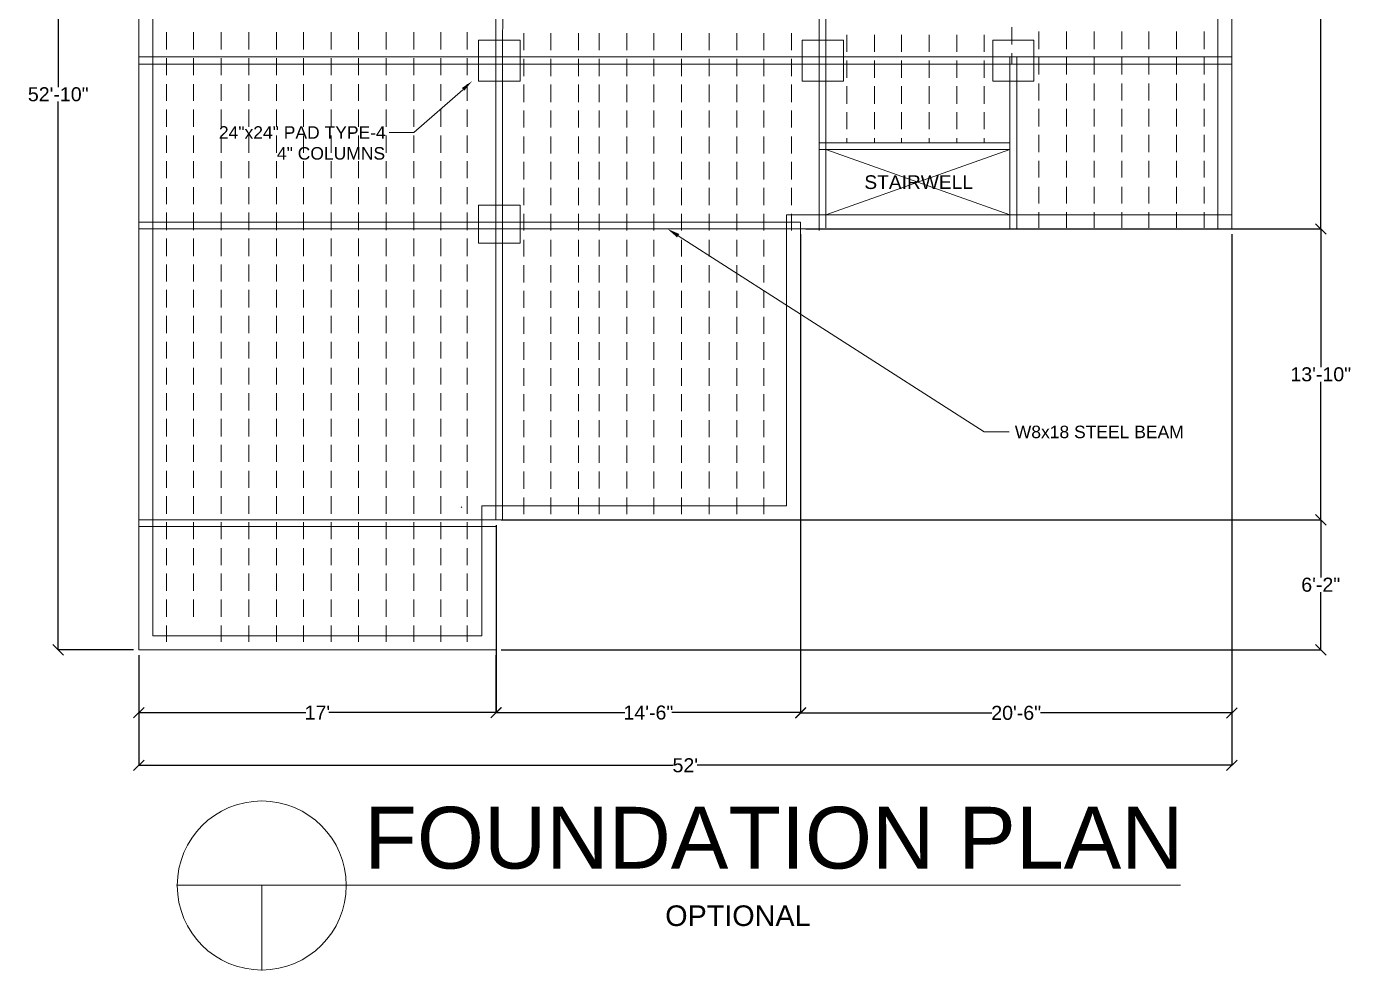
# Model space of a CAD drawing. Header units: inches. Extents: x 2489 to 11897, y 91 to 1364.
# Drawn here: x 8657 to 9414, y 174 to 712 of the extents above; entities that cross this region are included whole.
import ezdxf

# ---------------------------------------------------------------- set-up
doc = ezdxf.new("R2010")
doc.units = ezdxf.units.IN
doc.header["$MEASUREMENT"] = 0
for name, color, linetype in [('PDF_Geometry', 7, 'Continuous'), ('PDF_Solid Fills', 7, 'Continuous'), ('PDF_Text', 7, 'Continuous')]:
    doc.layers.add(name, color=color, linetype=linetype)
doc.styles.add('PDF Arial', font='arial.ttf')
doc.styles.get("Standard").update_dxf_attribs({"font": 'arial.ttf'})
doc.dimstyles.get("Standard").update_dxf_attribs({"dimtxt": 8, "dimasz": 6, "dimexe": 0.18, "dimexo": 3, "dimgap": 0.09, "dimtad": 0, "dimtih": 1, "dimtoh": 1, "dimdec": 4, "dimzin": 0, "dimdsep": 46, "dimlunit": 4, "dimtxsty": 'Standard', "dimblk": 'OBLIQUE', "dimcen": 0.09, "dimadec": 0, "dimazin": 0, "dimtfac": 1, "dimtdec": 4, "dimtofl": 0, "dimtmove": 0, "dimatfit": 3, "dimldrblk": 'OBLIQUE', "dimfxl": 1, "dimtolj": 1, "dimtzin": 0, "dimarcsym": 0})

# ---------------------------------------------------------------- blocks, each defined once
blk = doc.blocks.new('_Oblique')
at = {"color": 0, "linetype": 'ByBlock', "lineweight": -2}
blk.add_line((-0.5, -0.5), (0.5, 0.5), dxfattribs=at)
blk = doc.blocks.new('*D166')
at = {"color": 0, "lineweight": -2, "transparency": 16777216}
for p, q in [((9348.21, 920.87), (9396.2, 920.87)), ((9396.02, 920.87), (9396.02, 762.99)), ((9396.02, 596.9), (9396.02, 754.78)), ((9348.21, 596.9), (9396.2, 596.9))]:
    blk.add_line(p, q, dxfattribs=at)
at = {"layer": 'Defpoints', "color": 0, "lineweight": 15, "transparency": 16777216}
for p in [(9345.21, 920.87), (9396.02, 920.87), (9345.21, 596.9)]:
    blk.add_point(p, dxfattribs=at)
at = {"color": 0, "lineweight": -2, "transparency": 16777216, "xscale": 6, "yscale": 6, "zscale": 6}
for p, rotation in [((9396.02, 920.87), 90), ((9396.02, 596.9), 270)]:
    blk.add_blockref('_Oblique', p, dxfattribs=dict(at, rotation=rotation))
at = {"color": 0, "lineweight": 15, "transparency": 16777216, "insert": (9396.02, 758.89), "char_height": 8, "attachment_point": 5}
blk.add_mtext("\\A1;27'", dxfattribs=at)
blk = doc.blocks.new('*D169')
at = {"color": 0, "lineweight": -2, "transparency": 16777216}
for p, q in [((8718.21, 990.73), (8675.04, 990.73)), ((8675.22, 990.73), (8675.22, 677.91)), ((8675.22, 356.75), (8675.22, 669.56)), ((8718.2, 356.75), (8675.04, 356.75))]:
    blk.add_line(p, q, dxfattribs=at)
at = {"layer": 'Defpoints', "color": 0, "lineweight": 15, "transparency": 16777216}
for p in [(8721.21, 990.73), (8675.22, 356.75), (8721.2, 356.75)]:
    blk.add_point(p, dxfattribs=at)
at = {"color": 0, "lineweight": -2, "transparency": 16777216, "xscale": 6, "yscale": 6, "zscale": 6}
for p, rotation in [((8675.22, 990.73), 90), ((8675.22, 356.75), 270)]:
    blk.add_blockref('_Oblique', p, dxfattribs=dict(at, rotation=rotation))
at = {"color": 0, "lineweight": 15, "transparency": 16777216, "insert": (8675.22, 673.74), "char_height": 8, "attachment_point": 5}
blk.add_mtext('\\A1;52\'-10"', dxfattribs=at)
blk = doc.blocks.new('*D170')
at = {"color": 0, "lineweight": -2, "transparency": 16777216}
for p, q in [((8721.2, 353.75), (8721.2, 320.69)), ((8925.11, 353.75), (8925.11, 320.69)), ((8721.2, 320.87), (8816.65, 320.87)), ((8925.11, 320.87), (8829.66, 320.87))]:
    blk.add_line(p, q, dxfattribs=at)
at = {"layer": 'Defpoints', "color": 0, "lineweight": 15, "transparency": 16777216}
for p in [(8721.2, 356.75), (8925.11, 356.75), (8925.11, 320.87)]:
    blk.add_point(p, dxfattribs=at)
at = {"color": 0, "lineweight": -2, "transparency": 16777216, "xscale": 6, "yscale": 6, "zscale": 6, "rotation": 180}
blk.add_blockref('_Oblique', (8721.2, 320.87), dxfattribs=at)
at = {"color": 0, "lineweight": -2, "transparency": 16777216, "xscale": 6, "yscale": 6, "zscale": 6}
blk.add_blockref('_Oblique', (8925.11, 320.87), dxfattribs=at)
at = {"color": 0, "lineweight": 15, "transparency": 16777216, "insert": (8823.16, 320.87), "char_height": 8, "attachment_point": 5}
blk.add_mtext("\\A1;17'", dxfattribs=at)
blk = doc.blocks.new('*D171')
at = {"color": 0, "lineweight": -2, "transparency": 16777216}
for p, q in [((8925.24, 427.92), (8925.24, 320.69)), ((9099.07, 427.92), (9099.07, 320.69)), ((8925.24, 320.87), (8998.7, 320.87)), ((9099.07, 320.87), (9025.61, 320.87))]:
    blk.add_line(p, q, dxfattribs=at)
at = {"layer": 'Defpoints', "color": 0, "lineweight": 15, "transparency": 16777216}
for p in [(8925.24, 430.92), (9099.07, 430.92), (9099.07, 320.87)]:
    blk.add_point(p, dxfattribs=at)
at = {"color": 0, "lineweight": -2, "transparency": 16777216, "xscale": 6, "yscale": 6, "zscale": 6, "rotation": 180}
blk.add_blockref('_Oblique', (8925.24, 320.87), dxfattribs=at)
at = {"color": 0, "lineweight": -2, "transparency": 16777216, "xscale": 6, "yscale": 6, "zscale": 6}
blk.add_blockref('_Oblique', (9099.07, 320.87), dxfattribs=at)
at = {"color": 0, "lineweight": 15, "transparency": 16777216, "insert": (9012.16, 320.87), "char_height": 8, "attachment_point": 5}
blk.add_mtext('\\A1;14\'-6"', dxfattribs=at)
blk = doc.blocks.new('*D172')
at = {"color": 0, "lineweight": -2, "transparency": 16777216}
for p, q in [((9102.07, 596.9), (9396.2, 596.9)), ((9396.02, 596.9), (9396.02, 518.09)), ((9396.02, 430.92), (9396.02, 509.73)), ((9102.07, 430.92), (9396.2, 430.92))]:
    blk.add_line(p, q, dxfattribs=at)
at = {"layer": 'Defpoints', "color": 0, "lineweight": 15, "transparency": 16777216}
for p in [(9099.07, 596.9), (9396.02, 596.9), (9099.07, 430.92)]:
    blk.add_point(p, dxfattribs=at)
at = {"color": 0, "lineweight": -2, "transparency": 16777216, "xscale": 6, "yscale": 6, "zscale": 6}
for p, rotation in [((9396.02, 596.9), 90), ((9396.02, 430.92), 270)]:
    blk.add_blockref('_Oblique', p, dxfattribs=dict(at, rotation=rotation))
at = {"color": 0, "lineweight": 15, "transparency": 16777216, "insert": (9396.02, 513.91), "char_height": 8, "attachment_point": 5}
blk.add_mtext('\\A1;13\'-10"', dxfattribs=at)
blk = doc.blocks.new('*D173')
at = {"color": 0, "lineweight": -2, "transparency": 16777216}
for p, q in [((8928.11, 430.92), (9396.2, 430.92)), ((9396.02, 430.92), (9396.02, 398.01)), ((9396.02, 356.75), (9396.02, 389.66)), ((8928.11, 356.75), (9396.2, 356.75))]:
    blk.add_line(p, q, dxfattribs=at)
at = {"layer": 'Defpoints', "color": 0, "lineweight": 15, "transparency": 16777216}
for p in [(8925.11, 430.92), (9396.02, 430.92), (8925.11, 356.75)]:
    blk.add_point(p, dxfattribs=at)
at = {"color": 0, "lineweight": -2, "transparency": 16777216, "xscale": 6, "yscale": 6, "zscale": 6}
for p, rotation in [((9396.02, 430.92), 90), ((9396.02, 356.75), 270)]:
    blk.add_blockref('_Oblique', p, dxfattribs=dict(at, rotation=rotation))
at = {"color": 0, "lineweight": 15, "transparency": 16777216, "insert": (9396.02, 393.83), "char_height": 8, "attachment_point": 5}
blk.add_mtext('\\A1;6\'-2"', dxfattribs=at)
blk = doc.blocks.new('*D174')
at = {"color": 0, "lineweight": -2, "transparency": 16777216}
for p, q in [((9345.21, 593.9), (9345.21, 290.62)), ((8721.2, 353.75), (8721.2, 290.62)), ((8721.2, 290.8), (9026.33, 290.8)), ((9345.21, 290.8), (9040.09, 290.8))]:
    blk.add_line(p, q, dxfattribs=at)
at = {"layer": 'Defpoints', "color": 0, "lineweight": 15, "transparency": 16777216}
for p in [(9345.21, 596.9), (8721.2, 356.75), (9345.21, 290.8)]:
    blk.add_point(p, dxfattribs=at)
at = {"color": 0, "lineweight": -2, "transparency": 16777216, "xscale": 6, "yscale": 6, "zscale": 6, "rotation": 180}
blk.add_blockref('_Oblique', (8721.2, 290.8), dxfattribs=at)
at = {"color": 0, "lineweight": -2, "transparency": 16777216, "xscale": 6, "yscale": 6, "zscale": 6}
blk.add_blockref('_Oblique', (9345.21, 290.8), dxfattribs=at)
at = {"color": 0, "lineweight": 15, "transparency": 16777216, "insert": (9033.21, 290.8), "char_height": 8, "attachment_point": 5}
blk.add_mtext("\\A1;52'", dxfattribs=at)
blk = doc.blocks.new('*D175')
at = {"color": 0, "lineweight": -2, "transparency": 16777216}
for p, q in [((9099.07, 593.9), (9099.07, 320.51)), ((9345.21, 593.9), (9345.21, 320.51)), ((9099.07, 320.69), (9208.24, 320.69)), ((9345.21, 320.69), (9236.04, 320.69))]:
    blk.add_line(p, q, dxfattribs=at)
at = {"layer": 'Defpoints', "color": 0, "lineweight": 15, "transparency": 16777216}
for p in [(9099.07, 596.9), (9345.21, 596.9), (9345.21, 320.69)]:
    blk.add_point(p, dxfattribs=at)
at = {"color": 0, "lineweight": -2, "transparency": 16777216, "xscale": 6, "yscale": 6, "zscale": 6, "rotation": 180}
blk.add_blockref('_Oblique', (9099.07, 320.69), dxfattribs=at)
at = {"color": 0, "lineweight": -2, "transparency": 16777216, "xscale": 6, "yscale": 6, "zscale": 6}
blk.add_blockref('_Oblique', (9345.21, 320.69), dxfattribs=at)
at = {"color": 0, "lineweight": 15, "transparency": 16777216, "insert": (9222.14, 320.69), "char_height": 8, "attachment_point": 5}
blk.add_mtext('\\A1;20\'-6"', dxfattribs=at)

msp = doc.modelspace()

# ---------------------------------------------------------------- linework, layer by layer
at = {"lineweight": 15}
for p, q in [((8721.21073, 990.72542), (8721.2048, 356.74677)), ((8729.21066, 982.72542), (8729.20487, 364.74677)), ((9345.21072, 596.90021), (9345.21072, 920.87464)), ((9337.21072, 596.90021), (9337.21072, 912.87464)), ((9091.06996, 604.90018), (9345.21072, 604.90021)), ((9091.06996, 438.92154), (9091.06996, 604.90018)), ((9099.06996, 430.92154), (9099.06996, 600.76197)), ((9099.06996, 596.90018), (9345.21072, 596.90021)), ((8917.10836, 364.74677), (8917.10836, 438.92154)), ((8917.10836, 438.92154), (9091.06996, 438.92154)), ((8925.10836, 430.92154), (9099.06996, 430.92154)), ((8729.20487, 364.74677), (8917.10836, 364.74677)), ((8721.2048, 356.74677), (8925.10836, 356.74677))]:
    msp.add_line(p, q, dxfattribs=at)
at = {"layer": 'PDF_Geometry', "lineweight": 18}
for points in [[(8925.10836, 430.92154), (8925.10836, 990.72538)], [(8928.85288, 430.92154), (8928.97388, 990.72537)], [(9109.64185, 920.87464), (9109.64185, 597.54383)], [(9113.50373, 920.87464), (9113.50373, 597.54383)], [(8721.21061, 695.05387), (8909.47259, 695.05387)], [(8721.21061, 690.87028), (8909.47259, 690.87028)], [(9218.41536, 695.05385), (9218.41536, 596.90018), (8905.61081, 596.90018)], [(9345.2107, 695.05385), (8905.6109, 695.05385)], [(9345.2107, 690.87028), (8905.6109, 690.87028)], [(9222.59912, 695.05385), (9222.59912, 596.90018)], [(9218.41536, 646.09257), (9109.64176, 646.09257)], [(9218.41536, 642.23078), (9109.64176, 642.23078)], [(8909.47277, 600.76193), (8721.2107, 600.76193)], [(9099.06996, 600.76197), (8905.61081, 600.76197)], [(8909.47277, 596.90018), (8721.2107, 596.90018)], [(8925.24166, 430.92154), (8721.2107, 430.92154)], [(8925.24166, 427.05979), (8721.2107, 427.05979)]]:
    msp.add_lwpolyline(points, dxfattribs=at)
at = {"layer": 'PDF_Geometry', "lineweight": 9}
for points in [[(9219.70266, 712.11012), (9219.70266, 702.13384)], [(8736.97971, 709.21371), (8736.97971, 699.23742)], [(8752.42683, 709.21371), (8752.42683, 699.23742)], [(8768.19572, 709.21371), (8768.19572, 699.23742)], [(8783.96472, 709.21371), (8783.96472, 699.23742)], [(8815.18086, 709.21371), (8815.18086, 699.23742)], [(8846.71875, 709.21371), (8846.71875, 699.23742)], [(8862.48763, 709.21371), (8862.48763, 699.23742)], [(8878.25664, 709.21371), (8878.25664, 699.23742)], [(8893.70376, 709.21371), (8893.70376, 699.23742)], [(8908.70376, 709.21371), (8908.70376, 699.23742)], [(8941.01067, 708.5701), (8941.01067, 698.91563)], [(8956.45767, 708.5701), (8956.45767, 698.91563)], [(8972.2268, 708.5701), (8972.2268, 698.91563)], [(8984.13381, 708.57014), (8984.13381, 698.91569)], [(8999.90294, 708.57014), (8999.90294, 698.91569)], [(9015.34994, 708.57014), (9015.34994, 698.91569)], [(9031.11882, 708.57014), (9031.11882, 698.91569)], [(9046.88795, 708.57014), (9046.88795, 698.91569)], [(9062.65684, 708.57014), (9062.65684, 698.91569)], [(9078.10409, 708.57014), (9078.10409, 698.91569)], [(9093.87297, 708.57014), (9093.87297, 698.91569)], [(9109.64185, 708.57014), (9109.64185, 698.91569)], [(9125.41074, 707.60471), (9125.41074, 697.95024)], [(9141.17987, 707.60471), (9141.17987, 697.95024)], [(9156.62687, 707.60471), (9156.62687, 697.95024)], [(9172.396, 707.60471), (9172.396, 697.95024)], [(9188.16488, 707.60471), (9188.16488, 697.95024)], [(9203.93377, 707.60471), (9203.93377, 697.95024)], [(9235.1499, 709.5356), (9235.1499, 699.55932)], [(9250.91879, 709.5356), (9250.91879, 699.55932)], [(9266.68767, 709.5356), (9266.68767, 699.55932)], [(9282.4568, 709.5356), (9282.4568, 699.55932)], [(9297.9038, 709.5356), (9297.9038, 699.55932)], [(9313.67293, 709.5356), (9313.67293, 699.55932)], [(9329.44182, 709.5356), (9329.44182, 699.55932)], [(9219.70266, 697.30655), (9219.70266, 690.87028)], [(8736.97971, 694.4102), (8736.97971, 684.75574)], [(8752.42683, 694.4102), (8752.42683, 684.75574)], [(8768.19572, 694.4102), (8768.19572, 684.75574)], [(8783.96472, 694.4102), (8783.96472, 684.75574)], [(8815.18086, 694.4102), (8815.18086, 684.75574)], [(8846.71875, 694.4102), (8846.71875, 684.75574)], [(8862.48763, 694.4102), (8862.48763, 684.75574)], [(8878.25664, 694.4102), (8878.25664, 684.75574)], [(8893.70376, 694.4102), (8893.70376, 684.75574)], [(8908.70376, 694.4102), (8908.70376, 684.75574)], [(8941.01067, 694.08838), (8941.01067, 684.11212)], [(8956.45767, 694.08838), (8956.45767, 684.11212)], [(8972.2268, 694.08838), (8972.2268, 684.11212)], [(8984.13381, 694.08846), (8984.13381, 684.11218)], [(8999.90294, 694.08846), (8999.90294, 684.11218)], [(9015.34994, 694.08846), (9015.34994, 684.11218)], [(9031.11882, 694.08846), (9031.11882, 684.11218)], [(9046.88795, 694.08846), (9046.88795, 684.11218)], [(9062.65684, 694.08846), (9062.65684, 684.11218)], [(9078.10409, 694.08846), (9078.10409, 684.11218)], [(9093.87297, 694.08846), (9093.87297, 684.11218)], [(9109.64185, 694.08846), (9109.64185, 684.11218)], [(9125.41074, 693.123), (9125.41074, 683.14673)], [(9141.17987, 693.123), (9141.17987, 683.14673)], [(9156.62687, 693.123), (9156.62687, 683.14673)], [(9172.396, 693.123), (9172.396, 683.14673)], [(9188.16488, 693.123), (9188.16488, 683.14673)], [(9203.93377, 693.123), (9203.93377, 683.14673)], [(9235.1499, 694.73209), (9235.1499, 685.07762)], [(9250.91879, 694.73209), (9250.91879, 685.07762)], [(9266.68767, 694.73209), (9266.68767, 685.07762)], [(9282.4568, 694.73209), (9282.4568, 685.07762)], [(9297.9038, 694.73209), (9297.9038, 685.07762)], [(9313.67293, 694.73209), (9313.67293, 685.07762)], [(9329.44182, 694.73209), (9329.44182, 685.07762)], [(8736.97971, 679.60669), (8736.97971, 669.95223)], [(8752.42683, 679.60669), (8752.42683, 669.95223)], [(8768.19572, 679.60669), (8768.19572, 669.95223)], [(8783.96472, 679.60669), (8783.96472, 669.95223)], [(8815.18086, 679.60669), (8815.18086, 669.95223)], [(8846.71875, 679.60669), (8846.71875, 669.95223)], [(8862.48763, 679.60669), (8862.48763, 669.95223)], [(8906.25473, 676.38856), (8878.2567, 651.93058), (8864.09687, 651.93058)], [(8878.25664, 679.60669), (8878.25664, 669.95223)], [(8893.70376, 679.60669), (8893.70376, 669.95223)], [(8908.70376, 679.60669), (8908.70376, 669.95223)], [(8941.01067, 679.28487), (8941.01067, 669.30861)], [(8956.45767, 679.28487), (8956.45767, 669.30861)], [(8972.2268, 679.28487), (8972.2268, 669.30861)], [(8984.13381, 679.28495), (8984.13381, 669.30867)], [(8999.90294, 679.28495), (8999.90294, 669.30867)], [(9015.34994, 679.28495), (9015.34994, 669.30867)], [(9031.11882, 679.28495), (9031.11882, 669.30867)], [(9046.88795, 679.28495), (9046.88795, 669.30867)], [(9062.65684, 679.28495), (9062.65684, 669.30867)], [(9078.10409, 679.28495), (9078.10409, 669.30867)], [(9093.87297, 679.28495), (9093.87297, 669.30867)], [(9109.64185, 679.28495), (9109.64185, 669.30867)], [(9125.41074, 678.3195), (9125.41074, 668.34322)], [(9141.17987, 678.3195), (9141.17987, 668.34322)], [(9156.62687, 678.3195), (9156.62687, 668.34322)], [(9172.396, 678.3195), (9172.396, 668.34322)], [(9188.16488, 678.3195), (9188.16488, 668.34322)], [(9203.93377, 678.3195), (9203.93377, 668.34322)], [(9235.1499, 679.92858), (9235.1499, 670.27411)], [(9250.91879, 679.92858), (9250.91879, 670.27411)], [(9266.68767, 679.92858), (9266.68767, 670.27411)], [(9282.4568, 679.92858), (9282.4568, 670.27411)], [(9297.9038, 679.92858), (9297.9038, 670.27411)], [(9313.67293, 679.92858), (9313.67293, 670.27411)], [(9329.44182, 679.92858), (9329.44182, 670.27411)], [(8736.97971, 665.12501), (8736.97971, 655.14872)], [(8752.42683, 665.12501), (8752.42683, 655.14872)], [(8768.19572, 665.12501), (8768.19572, 655.14872)], [(8783.96472, 665.12501), (8783.96472, 655.14872)], [(8815.18086, 665.12501), (8815.18086, 655.14872)], [(8846.71875, 665.12501), (8846.71875, 655.14872)], [(8862.48763, 665.12501), (8862.48763, 655.14872)], [(8878.25664, 665.12501), (8878.25664, 655.14872)], [(8893.70376, 665.12501), (8893.70376, 655.14872)], [(8908.70376, 665.12501), (8908.70376, 655.14872)], [(8941.01067, 664.48136), (8941.01067, 654.82693)], [(8956.45767, 664.48136), (8956.45767, 654.82693)], [(8972.2268, 664.48136), (8972.2268, 654.82693)], [(8984.13381, 664.48144), (8984.13381, 654.82699)], [(8999.90294, 664.48144), (8999.90294, 654.82699)], [(9015.34994, 664.48144), (9015.34994, 654.82699)], [(9031.11882, 664.48144), (9031.11882, 654.82699)], [(9046.88795, 664.48144), (9046.88795, 654.82699)], [(9062.65684, 664.48144), (9062.65684, 654.82699)], [(9078.10409, 664.48144), (9078.10409, 654.82699)], [(9093.87297, 664.48144), (9093.87297, 654.82699)], [(9109.64185, 664.48144), (9109.64185, 654.82699)], [(9125.41074, 663.51599), (9125.41074, 653.86152)], [(9141.17987, 663.51599), (9141.17987, 653.86152)], [(9156.62687, 663.51599), (9156.62687, 653.86152)], [(9172.396, 663.51599), (9172.396, 653.86152)], [(9188.16488, 663.51599), (9188.16488, 653.86152)], [(9203.93377, 663.51599), (9203.93377, 653.86152)], [(9235.1499, 665.44689), (9235.1499, 655.4706)], [(9250.91879, 665.44689), (9250.91879, 655.4706)], [(9266.68767, 665.44689), (9266.68767, 655.4706)], [(9282.4568, 665.44689), (9282.4568, 655.4706)], [(9297.9038, 665.44689), (9297.9038, 655.4706)], [(9313.67293, 665.44689), (9313.67293, 655.4706)], [(9329.44182, 665.44689), (9329.44182, 655.4706)], [(8736.97971, 650.3215), (8736.97971, 640.34521)], [(8752.42683, 650.3215), (8752.42683, 640.34521)], [(8768.19572, 650.3215), (8768.19572, 640.34521)], [(8783.96472, 650.3215), (8783.96472, 640.34521)], [(8815.18086, 650.3215), (8815.18086, 640.34521)], [(8846.71875, 650.3215), (8846.71875, 640.34521)], [(8862.48763, 650.3215), (8862.48763, 640.34521)], [(8878.25664, 650.3215), (8878.25664, 640.34521)], [(8893.70376, 650.3215), (8893.70376, 640.34521)], [(8908.70376, 650.3215), (8908.70376, 640.34521)], [(8941.01067, 649.67785), (8941.01067, 640.02342)], [(8956.45767, 649.67785), (8956.45767, 640.02342)], [(8972.2268, 649.67785), (8972.2268, 640.02342)], [(8984.13381, 649.67795), (8984.13381, 640.02348)], [(8999.90294, 649.67795), (8999.90294, 640.02348)], [(9015.34994, 649.67795), (9015.34994, 640.02348)], [(9031.11882, 649.67795), (9031.11882, 640.02348)], [(9046.88795, 649.67795), (9046.88795, 640.02348)], [(9062.65684, 649.67795), (9062.65684, 640.02348)], [(9078.10409, 649.67795), (9078.10409, 640.02348)], [(9093.87297, 649.67795), (9093.87297, 640.02348)], [(9109.64185, 649.67795), (9109.64185, 640.02348)], [(9125.41074, 648.71248), (9125.41074, 646.09257)], [(9141.17987, 648.71248), (9141.17987, 646.09257)], [(9156.62687, 648.71248), (9156.62687, 646.09257)], [(9172.396, 648.71248), (9172.396, 646.09257)], [(9188.16488, 648.71248), (9188.16488, 646.09257)], [(9203.93377, 648.71248), (9203.93377, 646.09257)], [(9235.1499, 650.64338), (9235.1499, 640.66709)], [(9250.91879, 650.64338), (9250.91879, 640.66709)], [(9266.68767, 650.64338), (9266.68767, 640.66709)], [(9282.4568, 650.64338), (9282.4568, 640.66709)], [(9297.9038, 650.64338), (9297.9038, 640.66709)], [(9313.67293, 650.64338), (9313.67293, 640.66709)], [(9329.44182, 650.64338), (9329.44182, 640.66709)], [(9113.50373, 604.90016), (9218.41536, 642.2308)], [(9113.50373, 642.2308), (9218.41536, 604.90016)], [(8736.97971, 635.51799), (8736.97971, 625.86352)], [(8752.42683, 635.51799), (8752.42683, 625.86352)], [(8768.19572, 635.51799), (8768.19572, 625.86352)], [(8783.96472, 635.51799), (8783.96472, 625.86352)], [(8815.18086, 635.51799), (8815.18086, 625.86352)], [(8846.71875, 635.51799), (8846.71875, 625.86352)], [(8862.48763, 635.51799), (8862.48763, 625.86352)], [(8878.25664, 635.51799), (8878.25664, 625.86352)], [(8893.70376, 635.51799), (8893.70376, 625.86352)], [(8908.70376, 635.51799), (8908.70376, 625.86352)], [(8941.01067, 635.19617), (8941.01067, 625.21991)], [(8956.45767, 635.19617), (8956.45767, 625.21991)], [(8972.2268, 635.19617), (8972.2268, 625.21991)], [(8984.13381, 635.19623), (8984.13381, 625.21997)], [(8999.90294, 635.19623), (8999.90294, 625.21997)], [(9015.34994, 635.19623), (9015.34994, 625.21997)], [(9031.11882, 635.19623), (9031.11882, 625.21997)], [(9046.88795, 635.19623), (9046.88795, 625.21997)], [(9062.65684, 635.19623), (9062.65684, 625.21997)], [(9078.10409, 635.19623), (9078.10409, 625.21997)], [(9093.87297, 635.19623), (9093.87297, 625.21997)], [(9109.64185, 635.19623), (9109.64185, 625.21997)], [(9113.50373, 632.29989), (9113.50373, 634.23076)], [(9235.1499, 635.83988), (9235.1499, 626.18541)], [(9250.91879, 635.83988), (9250.91879, 626.18541)], [(9266.68767, 635.83988), (9266.68767, 626.18541)], [(9282.4568, 635.83988), (9282.4568, 626.18541)], [(9297.9038, 635.83988), (9297.9038, 626.18541)], [(9313.67293, 635.83988), (9313.67293, 626.18541)], [(9329.44182, 635.83988), (9329.44182, 626.18541)], [(9235.1499, 621.03637), (9235.1499, 611.3819)], [(9250.91879, 621.03637), (9250.91879, 611.3819)], [(9266.68767, 621.03637), (9266.68767, 611.3819)], [(9282.4568, 621.03637), (9282.4568, 611.3819)], [(9297.9038, 621.03637), (9297.9038, 611.3819)], [(9313.67293, 621.03637), (9313.67293, 611.3819)], [(9329.44182, 621.03637), (9329.44182, 611.3819)], [(8736.97971, 620.71448), (8736.97971, 611.06001)], [(8752.42683, 620.71448), (8752.42683, 611.06001)], [(8768.19572, 620.71448), (8768.19572, 611.06001)], [(8783.96472, 620.71448), (8783.96472, 611.06001)], [(8815.18086, 620.71448), (8815.18086, 611.06001)], [(8846.71875, 620.71448), (8846.71875, 611.06001)], [(8862.48763, 620.71448), (8862.48763, 611.06001)], [(8878.25664, 620.71448), (8878.25664, 611.06001)], [(8893.70376, 620.71448), (8893.70376, 611.06001)], [(8908.70376, 620.71448), (8908.70376, 611.06001)], [(8941.01067, 620.39266), (8941.01067, 610.4164)], [(8956.45767, 620.39266), (8956.45767, 610.4164)], [(8972.2268, 620.39266), (8972.2268, 610.4164)], [(8984.13381, 620.39272), (8984.13381, 610.41646)], [(8999.90294, 620.39272), (8999.90294, 610.41646)], [(9015.34994, 620.39272), (9015.34994, 610.41646)], [(9031.11882, 620.39272), (9031.11882, 610.41646)], [(9046.88795, 620.39272), (9046.88795, 610.41646)], [(9062.65684, 620.39272), (9062.65684, 610.41646)], [(9078.10409, 620.39272), (9078.10409, 610.41646)], [(9093.87297, 620.39272), (9093.87297, 610.41646)], [(9109.64185, 620.39272), (9109.64185, 610.41646)], [(8736.97971, 606.2328), (8736.97971, 596.25651)], [(8752.42683, 606.2328), (8752.42683, 596.25651)], [(8768.19572, 606.2328), (8768.19572, 596.25651)], [(8783.96472, 606.2328), (8783.96472, 596.25651)], [(8815.18086, 606.2328), (8815.18086, 596.25651)], [(8846.71875, 606.2328), (8846.71875, 596.25651)], [(8862.48763, 606.2328), (8862.48763, 596.25651)], [(8878.25664, 606.2328), (8878.25664, 596.25651)], [(8893.70376, 606.2328), (8893.70376, 596.25651)], [(8908.70376, 606.2328), (8908.70376, 596.25651)], [(9235.1499, 606.55462), (9235.1499, 597.54383)], [(9250.91879, 606.55462), (9250.91879, 597.54383)], [(9266.68767, 606.55462), (9266.68767, 597.54383)], [(9282.4568, 606.55462), (9282.4568, 597.54383)], [(9297.9038, 606.55462), (9297.9038, 597.54383)], [(9313.67293, 606.55462), (9313.67293, 597.54383)], [(9329.44182, 606.55462), (9329.44182, 597.54383)], [(8941.01067, 605.58915), (8941.01067, 595.93471)], [(8956.45767, 605.58915), (8956.45767, 595.93471)], [(8972.2268, 605.58915), (8972.2268, 595.93471)], [(8984.13381, 605.58921), (8984.13381, 595.93478)], [(8999.90294, 605.58921), (8999.90294, 595.93478)], [(9015.34994, 605.58921), (9015.34994, 595.93478)], [(9031.11882, 605.58921), (9031.11882, 595.93478)], [(9046.88795, 605.58921), (9046.88795, 595.93478)], [(9062.65684, 605.58921), (9062.65684, 595.93478)], [(9078.10409, 605.58921), (9078.10409, 595.93478)], [(9093.87297, 605.58921), (9093.87297, 595.93478)], [(9109.64185, 605.58921), (9109.64185, 595.93478)], [(8736.97971, 591.42929), (8736.97971, 581.453)], [(8752.42683, 591.42929), (8752.42683, 581.453)], [(8768.19572, 591.42929), (8768.19572, 581.453)], [(8783.96472, 591.42929), (8783.96472, 581.453)], [(8815.18086, 591.42929), (8815.18086, 581.453)], [(8846.71875, 591.42929), (8846.71875, 581.453)], [(8862.48763, 591.42929), (8862.48763, 581.453)], [(8878.25664, 591.42929), (8878.25664, 581.453)], [(8893.70376, 591.42929), (8893.70376, 581.453)], [(8908.70376, 591.42929), (8908.70376, 581.453)], [(8941.01067, 590.78564), (8941.01067, 581.13121)], [(8956.45767, 590.78564), (8956.45767, 581.13121)], [(8972.2268, 590.78564), (8972.2268, 581.13121)], [(8984.13381, 590.7857), (8984.13381, 581.13127)], [(8999.90294, 590.7857), (8999.90294, 581.13127)], [(9015.34994, 590.7857), (9015.34994, 581.13127)], [(9029.18801, 593.03837), (9203.93377, 481.04664), (9218.09373, 481.04664)], [(9031.11882, 590.7857), (9031.11882, 581.13127)], [(9046.88795, 590.7857), (9046.88795, 581.13127)], [(9062.65684, 590.7857), (9062.65684, 581.13127)], [(9078.10409, 590.7857), (9078.10409, 581.13127)], [(8736.97971, 576.62578), (8736.97971, 566.97131)], [(8752.42683, 576.62578), (8752.42683, 566.97131)], [(8768.19572, 576.62578), (8768.19572, 566.97131)], [(8783.96472, 576.62578), (8783.96472, 566.97131)], [(8815.18086, 576.62578), (8815.18086, 566.97131)], [(8846.71875, 576.62578), (8846.71875, 566.97131)], [(8862.48763, 576.62578), (8862.48763, 566.97131)], [(8878.25664, 576.62578), (8878.25664, 566.97131)], [(8893.70376, 576.62578), (8893.70376, 566.97131)], [(8908.70376, 576.62578), (8908.70376, 566.97131)], [(8941.01067, 576.30396), (8941.01067, 566.3277)], [(8956.45767, 576.30396), (8956.45767, 566.3277)], [(8972.2268, 576.30396), (8972.2268, 566.3277)], [(8984.13381, 576.30402), (8984.13381, 566.32776)], [(8999.90294, 576.30402), (8999.90294, 566.32776)], [(9015.34994, 576.30402), (9015.34994, 566.32776)], [(9031.11882, 576.30402), (9031.11882, 566.32776)], [(9046.88795, 576.30402), (9046.88795, 566.32776)], [(9062.65684, 576.30402), (9062.65684, 566.32776)], [(9078.10409, 576.30402), (9078.10409, 566.32776)], [(8736.97971, 562.14409), (8736.97971, 552.1678)], [(8752.42683, 562.14409), (8752.42683, 552.1678)], [(8768.19572, 562.14409), (8768.19572, 552.1678)], [(8783.96472, 562.14409), (8783.96472, 552.1678)], [(8815.18086, 562.14409), (8815.18086, 552.1678)], [(8846.71875, 562.14409), (8846.71875, 552.1678)], [(8862.48763, 562.14409), (8862.48763, 552.1678)], [(8878.25664, 562.14409), (8878.25664, 552.1678)], [(8893.70376, 562.14409), (8893.70376, 552.1678)], [(8908.70376, 562.14409), (8908.70376, 552.1678)], [(8941.01067, 561.50045), (8941.01067, 551.84598)], [(8956.45767, 561.50045), (8956.45767, 551.84598)], [(8972.2268, 561.50045), (8972.2268, 551.84598)], [(8984.13381, 561.50051), (8984.13381, 551.84604)], [(8999.90294, 561.50051), (8999.90294, 551.84604)], [(9015.34994, 561.50051), (9015.34994, 551.84604)], [(9031.11882, 561.50051), (9031.11882, 551.84604)], [(9046.88795, 561.50051), (9046.88795, 551.84604)], [(9062.65684, 561.50051), (9062.65684, 551.84604)], [(9078.10409, 561.50051), (9078.10409, 551.84604)], [(8736.97971, 547.34059), (8736.97971, 537.36429)], [(8752.42683, 547.34059), (8752.42683, 537.36429)], [(8768.19572, 547.34059), (8768.19572, 537.36429)], [(8783.96472, 547.34059), (8783.96472, 537.36429)], [(8815.18086, 547.34059), (8815.18086, 537.36429)], [(8846.71875, 547.34059), (8846.71875, 537.36429)], [(8862.48763, 547.34059), (8862.48763, 537.36429)], [(8878.25664, 547.34059), (8878.25664, 537.36429)], [(8893.70376, 547.34059), (8893.70376, 537.36429)], [(8908.70376, 547.34059), (8908.70376, 537.36429)], [(8941.01067, 546.69694), (8941.01067, 537.04247)], [(8956.45767, 546.69694), (8956.45767, 537.04247)], [(8972.2268, 546.69694), (8972.2268, 537.04247)], [(8984.13381, 546.697), (8984.13381, 537.04256)], [(8999.90294, 546.697), (8999.90294, 537.04256)], [(9015.34994, 546.697), (9015.34994, 537.04256)], [(9031.11882, 546.697), (9031.11882, 537.04256)], [(9046.88795, 546.697), (9046.88795, 537.04256)], [(9062.65684, 546.697), (9062.65684, 537.04256)], [(9078.10409, 546.697), (9078.10409, 537.04256)], [(8736.97971, 532.53708), (8736.97971, 522.88261)], [(8752.42683, 532.53708), (8752.42683, 522.88261)], [(8768.19572, 532.53708), (8768.19572, 522.88261)], [(8783.96472, 532.53708), (8783.96472, 522.88261)], [(8815.18086, 532.53708), (8815.18086, 522.88261)], [(8846.71875, 532.53708), (8846.71875, 522.88261)], [(8862.48763, 532.53708), (8862.48763, 522.88261)], [(8878.25664, 532.53708), (8878.25664, 522.88261)], [(8893.70376, 532.53708), (8893.70376, 522.88261)], [(8908.70376, 532.53708), (8908.70376, 522.88261)], [(8941.01067, 532.21525), (8941.01067, 522.23896)], [(8956.45767, 532.21525), (8956.45767, 522.23896)], [(8972.2268, 532.21525), (8972.2268, 522.23896)], [(8984.13381, 532.21532), (8984.13381, 522.23906)], [(8999.90294, 532.21532), (8999.90294, 522.23906)], [(9015.34994, 532.21532), (9015.34994, 522.23906)], [(9031.11882, 532.21532), (9031.11882, 522.23906)], [(9046.88795, 532.21532), (9046.88795, 522.23906)], [(9062.65684, 532.21532), (9062.65684, 522.23906)], [(9078.10409, 532.21532), (9078.10409, 522.23906)], [(8736.97971, 517.73357), (8736.97971, 508.0791)], [(8752.42683, 517.73357), (8752.42683, 508.0791)], [(8768.19572, 517.73357), (8768.19572, 508.0791)], [(8783.96472, 517.73357), (8783.96472, 508.0791)], [(8815.18086, 517.73357), (8815.18086, 508.0791)], [(8846.71875, 517.73357), (8846.71875, 508.0791)], [(8862.48763, 517.73357), (8862.48763, 508.0791)], [(8878.25664, 517.73357), (8878.25664, 508.0791)], [(8893.70376, 517.73357), (8893.70376, 508.0791)], [(8908.70376, 517.73357), (8908.70376, 508.0791)], [(8941.01067, 517.41175), (8941.01067, 507.43548)], [(8956.45767, 517.41175), (8956.45767, 507.43548)], [(8972.2268, 517.41175), (8972.2268, 507.43548)], [(8984.13381, 517.41181), (8984.13381, 507.43555)], [(8999.90294, 517.41181), (8999.90294, 507.43555)], [(9015.34994, 517.41181), (9015.34994, 507.43555)], [(9031.11882, 517.41181), (9031.11882, 507.43555)], [(9046.88795, 517.41181), (9046.88795, 507.43555)], [(9062.65684, 517.41181), (9062.65684, 507.43555)], [(9078.10409, 517.41181), (9078.10409, 507.43555)], [(8736.97971, 503.25188), (8736.97971, 493.27559)], [(8752.42683, 503.25188), (8752.42683, 493.27559)], [(8768.19572, 503.25188), (8768.19572, 493.27559)], [(8783.96472, 503.25188), (8783.96472, 493.27559)], [(8815.18086, 503.25188), (8815.18086, 493.27559)], [(8846.71875, 503.25188), (8846.71875, 493.27559)], [(8862.48763, 503.25188), (8862.48763, 493.27559)], [(8878.25664, 503.25188), (8878.25664, 493.27559)], [(8893.70376, 503.25188), (8893.70376, 493.27559)], [(8908.70376, 503.25188), (8908.70376, 493.27559)], [(8941.01067, 502.60824), (8941.01067, 492.95377)], [(8956.45767, 502.60824), (8956.45767, 492.95377)], [(8972.2268, 502.60824), (8972.2268, 492.95377)], [(8984.13381, 502.6083), (8984.13381, 492.95383)], [(8999.90294, 502.6083), (8999.90294, 492.95383)], [(9015.34994, 502.6083), (9015.34994, 492.95383)], [(9031.11882, 502.6083), (9031.11882, 492.95383)], [(9046.88795, 502.6083), (9046.88795, 492.95383)], [(9062.65684, 502.6083), (9062.65684, 492.95383)], [(9078.10409, 502.6083), (9078.10409, 492.95383)], [(8736.97971, 488.44837), (8736.97971, 478.47208)], [(8752.42683, 488.44837), (8752.42683, 478.47208)], [(8768.19572, 488.44837), (8768.19572, 478.47208)], [(8783.96472, 488.44837), (8783.96472, 478.47208)], [(8815.18086, 488.44837), (8815.18086, 478.47208)], [(8846.71875, 488.44837), (8846.71875, 478.47208)], [(8862.48763, 488.44837), (8862.48763, 478.47208)], [(8878.25664, 488.44837), (8878.25664, 478.47208)], [(8893.70376, 488.44837), (8893.70376, 478.47208)], [(8908.70376, 488.44837), (8908.70376, 478.47208)], [(8941.01067, 487.80473), (8941.01067, 478.15026)], [(8956.45767, 487.80473), (8956.45767, 478.15026)], [(8972.2268, 487.80473), (8972.2268, 478.15026)], [(8984.13381, 487.80479), (8984.13381, 478.15032)], [(8999.90294, 487.80479), (8999.90294, 478.15032)], [(9015.34994, 487.80479), (9015.34994, 478.15032)], [(9031.11882, 487.80479), (9031.11882, 478.15032)], [(9046.88795, 487.80479), (9046.88795, 478.15032)], [(9062.65684, 487.80479), (9062.65684, 478.15032)], [(9078.10409, 487.80479), (9078.10409, 478.15032)], [(8736.97971, 473.64486), (8736.97971, 463.9904)], [(8752.42683, 473.64486), (8752.42683, 463.9904)], [(8768.19572, 473.64486), (8768.19572, 463.9904)], [(8783.96472, 473.64486), (8783.96472, 463.9904)], [(8815.18086, 473.64486), (8815.18086, 463.9904)], [(8846.71875, 473.64486), (8846.71875, 463.9904)], [(8862.48763, 473.64486), (8862.48763, 463.9904)], [(8878.25664, 473.64486), (8878.25664, 463.9904)], [(8893.70376, 473.64486), (8893.70376, 463.9904)], [(8908.70376, 473.64486), (8908.70376, 463.9904)], [(8941.01067, 473.32304), (8941.01067, 463.34675)], [(8956.45767, 473.32304), (8956.45767, 463.34675)], [(8972.2268, 473.32304), (8972.2268, 463.34675)], [(8984.13381, 473.3231), (8984.13381, 463.34681)], [(8999.90294, 473.3231), (8999.90294, 463.34681)], [(9015.34994, 473.3231), (9015.34994, 463.34681)], [(9031.11882, 473.3231), (9031.11882, 463.34681)], [(9046.88795, 473.3231), (9046.88795, 463.34681)], [(9062.65684, 473.3231), (9062.65684, 463.34681)], [(9078.10409, 473.3231), (9078.10409, 463.34681)], [(8736.97971, 458.84136), (8736.97971, 449.18686)], [(8752.42683, 458.84136), (8752.42683, 449.18686)], [(8768.19572, 458.84136), (8768.19572, 449.18686)], [(8783.96472, 458.84136), (8783.96472, 449.18686)], [(8815.18086, 458.84136), (8815.18086, 449.18686)], [(8846.71875, 458.84136), (8846.71875, 449.18686)], [(8862.48763, 458.84136), (8862.48763, 449.18686)], [(8878.25664, 458.84136), (8878.25664, 449.18686)], [(8893.70376, 458.84136), (8893.70376, 449.18686)], [(8908.70376, 458.84136), (8908.70376, 449.18686)], [(8941.01067, 458.51953), (8941.01067, 448.54327)], [(8956.45767, 458.51953), (8956.45767, 448.54327)], [(8972.2268, 458.51953), (8972.2268, 448.54327)], [(8984.13381, 458.5196), (8984.13381, 448.86513)], [(8999.90294, 458.5196), (8999.90294, 448.86513)], [(9015.34994, 458.5196), (9015.34994, 448.86513)], [(9031.11882, 458.5196), (9031.11882, 448.86513)], [(9046.88795, 458.5196), (9046.88795, 448.86513)], [(9062.65684, 458.5196), (9062.65684, 448.86513)], [(9078.10409, 458.5196), (9078.10409, 448.86513)], [(8736.97971, 444.35964), (8736.97971, 434.38338)], [(8752.42683, 444.35964), (8752.42683, 434.38338)], [(8768.19572, 444.35964), (8768.19572, 434.38338)], [(8783.96472, 444.35964), (8783.96472, 434.38338)], [(8815.18086, 444.35964), (8815.18086, 434.38338)], [(8846.71875, 444.35964), (8846.71875, 434.38338)], [(8862.48763, 444.35964), (8862.48763, 434.38338)], [(8878.25664, 444.35964), (8878.25664, 434.38338)], [(8893.70376, 444.35964), (8893.70376, 434.38338)], [(8908.70376, 444.35964), (8908.70376, 434.38338)], [(8941.01067, 443.71606), (8941.01067, 434.06162)], [(8956.45767, 443.71606), (8956.45767, 434.06162)], [(8972.2268, 443.71606), (8972.2268, 434.06162)], [(8984.13381, 443.71606), (8984.13381, 434.06162)], [(8999.90294, 443.71606), (8999.90294, 434.06162)], [(9015.34994, 443.71606), (9015.34994, 434.06162)], [(9031.11882, 443.71606), (9031.11882, 434.06162)], [(9046.88795, 443.71606), (9046.88795, 434.06162)], [(9062.65684, 443.71606), (9062.65684, 434.06162)], [(9078.10409, 443.71606), (9078.10409, 434.06162)], [(8905.28908, 437.9234), (8905.6109, 438.24522)], [(8736.97971, 429.55616), (8736.97971, 419.90166)], [(8752.42683, 429.55616), (8752.42683, 419.90166)], [(8768.19572, 429.55616), (8768.19572, 419.90166)], [(8783.96472, 429.55616), (8783.96472, 419.90166)], [(8815.18086, 429.55616), (8815.18086, 419.90166)], [(8846.71875, 429.55616), (8846.71875, 419.90166)], [(8862.48763, 429.55616), (8862.48763, 419.90166)], [(8878.25664, 429.55616), (8878.25664, 419.90166)], [(8893.70376, 429.55616), (8893.70376, 419.90166)], [(8905.6109, 427.05979), (8909.47277, 427.05979)], [(8908.70376, 429.55616), (8908.70376, 419.90166)], [(8736.97971, 414.75262), (8736.97971, 405.09818)], [(8752.42683, 414.75262), (8752.42683, 405.09818)], [(8768.19572, 414.75262), (8768.19572, 405.09818)], [(8783.96472, 414.75262), (8783.96472, 405.09818)], [(8815.18086, 414.75262), (8815.18086, 405.09818)], [(8846.71875, 414.75262), (8846.71875, 405.09818)], [(8862.48763, 414.75262), (8862.48763, 405.09818)], [(8878.25664, 414.75262), (8878.25664, 405.09818)], [(8893.70376, 414.75262), (8893.70376, 405.09818)], [(8908.70376, 414.75262), (8908.70376, 405.09818)], [(8736.97971, 400.27097), (8736.97971, 390.29465)], [(8752.42683, 400.27097), (8752.42683, 390.29465)], [(8768.19572, 400.27097), (8768.19572, 390.29465)], [(8783.96472, 400.27097), (8783.96472, 390.29465)], [(8815.18086, 400.27097), (8815.18086, 390.29465)], [(8830.94974, 390.93835), (8830.94974, 400.27097), (8830.94974, 390.29465)], [(8846.71875, 400.27097), (8846.71875, 390.29465)], [(8862.48763, 400.27097), (8862.48763, 390.29465)], [(8878.25664, 400.27097), (8878.25664, 390.29465)], [(8893.70376, 400.27097), (8893.70376, 390.29465)], [(8908.70376, 400.27097), (8908.70376, 390.29465)], [(8736.97971, 385.46743), (8736.97971, 375.49117)], [(8752.42683, 385.46743), (8752.42683, 375.49117)], [(8768.19572, 385.46743), (8768.19572, 375.49117)], [(8783.96472, 385.46743), (8783.96472, 375.49117)], [(8815.18086, 385.46743), (8815.18086, 375.49117)], [(8830.94974, 385.46743), (8830.94974, 375.49117)], [(8846.71875, 385.46743), (8846.71875, 375.49117)], [(8862.48763, 385.46743), (8862.48763, 375.49117)], [(8878.25664, 385.46743), (8878.25664, 375.49117)], [(8893.70376, 385.46743), (8893.70376, 375.49117)], [(8908.70376, 385.46743), (8908.70376, 375.49117)], [(8736.97971, 370.66395), (8736.97971, 361.33134)], [(8768.19572, 370.66395), (8768.19572, 361.33134)], [(8783.96472, 370.66395), (8783.96472, 361.33134)], [(8815.18086, 370.66395), (8815.18086, 361.33134)], [(8830.94974, 370.66395), (8830.94974, 361.33134)], [(8846.71875, 370.66395), (8846.71875, 361.33134)], [(8862.48763, 370.66395), (8862.48763, 361.33134)], [(8878.25664, 370.66395), (8878.25664, 361.33134)], [(8893.70376, 370.66395), (8893.70376, 361.33134)], [(8908.70376, 370.66395), (8908.70376, 361.33134)], [(9315.92563, 222.30707), (8742.7724, 222.30707)], [(8791.36646, 222.30707), (8791.36646, 173.71294)]]:
    msp.add_lwpolyline(points, dxfattribs=at)
for points in [[(8799.73373, 699.23742), (8799.73373, 709.21371)], [(8830.94974, 699.23742), (8830.94974, 709.21371)], [(8915.13226, 681.21578), (8938.94653, 681.21578), (8938.94653, 704.70835), (8915.13226, 704.70835)], [(9099.98754, 681.21578), (9123.47993, 681.21578), (9123.47993, 704.70835), (9099.98754, 704.70835)], [(9208.76105, 681.21578), (9232.25343, 681.21578), (9232.25343, 704.70835), (9208.76105, 704.70835)], [(8799.73373, 684.75574), (8799.73373, 694.4102)], [(8830.94974, 684.75574), (8830.94974, 694.4102)], [(8799.73373, 669.95223), (8799.73373, 679.60669)], [(8830.94974, 669.95223), (8830.94974, 679.60669)], [(8799.73373, 655.14872), (8799.73373, 665.12501)], [(8830.94974, 655.14872), (8830.94974, 665.12501)], [(8799.73373, 640.34521), (8799.73373, 650.3215)], [(8830.94974, 640.34521), (8830.94974, 650.3215)], [(8799.73373, 625.86352), (8799.73373, 635.51799)], [(8830.94974, 625.86352), (8830.94974, 635.51799)], [(8799.73373, 611.06001), (8799.73373, 620.71448)], [(8830.94974, 611.06001), (8830.94974, 620.71448)], [(8799.73373, 596.25651), (8799.73373, 606.2328)], [(8830.94974, 596.25651), (8830.94974, 606.2328)], [(8915.13226, 588.8548), (8938.94653, 588.8548), (8938.94653, 610.41643), (8915.13226, 610.41643)], [(8799.73373, 581.453), (8799.73373, 591.42929)], [(8830.94974, 581.453), (8830.94974, 591.42929)], [(8799.73373, 566.97131), (8799.73373, 576.62578)], [(8830.94974, 566.97131), (8830.94974, 576.62578)], [(8799.73373, 552.1678), (8799.73373, 562.14409)], [(8830.94974, 552.1678), (8830.94974, 562.14409)], [(8799.73373, 537.36429), (8799.73373, 547.34059)], [(8830.94974, 537.36429), (8830.94974, 547.34059)], [(8799.73373, 522.88261), (8799.73373, 532.53708)], [(8830.94974, 522.88261), (8830.94974, 532.53708)], [(8799.73373, 508.0791), (8799.73373, 517.73357)], [(8830.94974, 508.0791), (8830.94974, 517.73357)], [(8799.73373, 493.27559), (8799.73373, 503.25188)], [(8830.94974, 493.27559), (8830.94974, 503.25188)], [(8799.73373, 478.47208), (8799.73373, 488.44837)], [(8830.94974, 478.47208), (8830.94974, 488.44837)], [(8799.73373, 463.9904), (8799.73373, 473.64486)], [(8830.94974, 463.9904), (8830.94974, 473.64486)], [(8799.73373, 449.18686), (8799.73373, 458.84136)], [(8830.94974, 449.18686), (8830.94974, 458.84136)], [(8799.73373, 434.38338), (8799.73373, 444.35964)], [(8830.94974, 434.38338), (8830.94974, 444.35964)], [(8799.73373, 419.90166), (8799.73373, 429.55616)], [(8830.94974, 419.90166), (8830.94974, 429.55616)], [(8799.73373, 405.09818), (8799.73373, 414.75262)], [(8830.94974, 405.09818), (8830.94974, 414.75262)], [(8799.73373, 390.29465), (8799.73373, 400.27097)], [(8799.73373, 375.49117), (8799.73373, 385.46743)], [(8799.73373, 361.33134), (8799.73373, 370.66395)]]:
    msp.add_lwpolyline(points, close=True, dxfattribs=at)
at = {"layer": 'PDF_Geometry', "lineweight": 20}
msp.add_lwpolyline([(9062.65695, 441.78515), (9062.65695, 434.06159)], close=True, dxfattribs=at)
at = {"layer": 'PDF_Geometry', "lineweight": 9}
msp.add_circle((8791.40249, 222.20773), 48.23639, dxfattribs=at)
at = {"layer": 'PDF_Solid Fills', "transparency": 33554559}
for points in [[(8905.6888, 677.35403), (8911.48149, 681.21578), (8906.97597, 675.74491)], [(9028.54449, 592.07297), (9023.07344, 596.90018), (9029.83178, 594.00384)]]:
    msp.add_solid(points, dxfattribs=at)

# ---------------------------------------------------------------- texts
at = {"layer": 'PDF_Text', "attachment_point": 7, "style": 'PDF Arial'}
for s, insert, char_height in [('24"x24" PAD TYPE-4', (8766.94289, 648.40655), 7.1413541), ('4" COLUMNS', (8800.09213, 636.38048), 7.141354), ('STAIRWELL', (9135.44648, 619.59244), 7.832514), ('W8x18 STEEL BEAM', (9221.35652, 477.39885), 7.1413541), ('FOUNDATION PLAN', (8849.92215, 231.36925), 35.2453682), ('OPTIONAL', (9021.75764, 198.93058), 11.748299)]:
    msp.add_mtext(s, dxfattribs=dict(at, insert=insert, char_height=char_height))

# ---------------------------------------------------------------- dimensions: what is measured, and where the dimension line sits
at = {"lineweight": 15}
for base, p1, p2, picture, middle in [((8675.219721178, 356.7467736194), (8721.2107341754, 990.7254240005), (8721.2047990861, 356.7467736194), '*D169', (8675.219721178, 673.73609881)), ((9396.02291, 920.87464), (9345.21072, 596.90021), (9345.21072, 920.87464), '*D166', (9396.02291, 758.88743)), ((9396.02291, 596.90018), (9099.06996, 430.92154), (9099.06996, 596.90018), '*D172', (9396.02291, 513.91086))]:
    dim = msp.add_linear_dim(base=base, p1=p1, p2=p2, angle=90, dimstyle='Standard', dxfattribs=at)
    dim.commit()
    dim.dimension.update_dxf_attribs({"geometry": picture, "text_midpoint": middle})
dim = msp.add_linear_dim(base=(9345.21072, 290.79766), p1=(8721.2048, 356.74677), p2=(9345.21072, 596.90021), dimstyle='Standard', dxfattribs=at)
dim.commit()
dim.dimension.update_dxf_attribs({"geometry": '*D174', "text_midpoint": (9033.20776, 290.79766)})
for base, p1, p2, text, picture, middle in [((9345.21072, 320.69168), (9099.06996, 596.90018), (9345.21072, 596.90018), '20\'-6"', '*D175', (9222.14034, 320.69168)), ((9099.06996, 320.87168), (8925.24166, 430.92154), (9099.06996, 430.92154), '14\'-6"', '*D171', (9012.15581, 320.87168)), ((8925.10836, 320.87168), (8721.2048, 356.74677), (8925.10836, 356.74677), "17'", '*D170', (8823.15658, 320.87168))]:
    dim = msp.add_linear_dim(base=base, p1=p1, p2=p2, text=text, dimstyle='Standard', dxfattribs=at)
    dim.commit()
    dim.dimension.update_dxf_attribs({"geometry": picture, "text_midpoint": middle})
dim = msp.add_linear_dim(base=(9396.02291, 430.92154), p1=(8925.10836, 356.74677), p2=(8925.10836, 430.92154), angle=90, text='6\'-2"', dimstyle='Standard', dxfattribs=at)
dim.commit()
dim.dimension.update_dxf_attribs({"geometry": '*D173', "text_midpoint": (9396.02291, 393.83416)})

doc.saveas('drawing.dxf')
